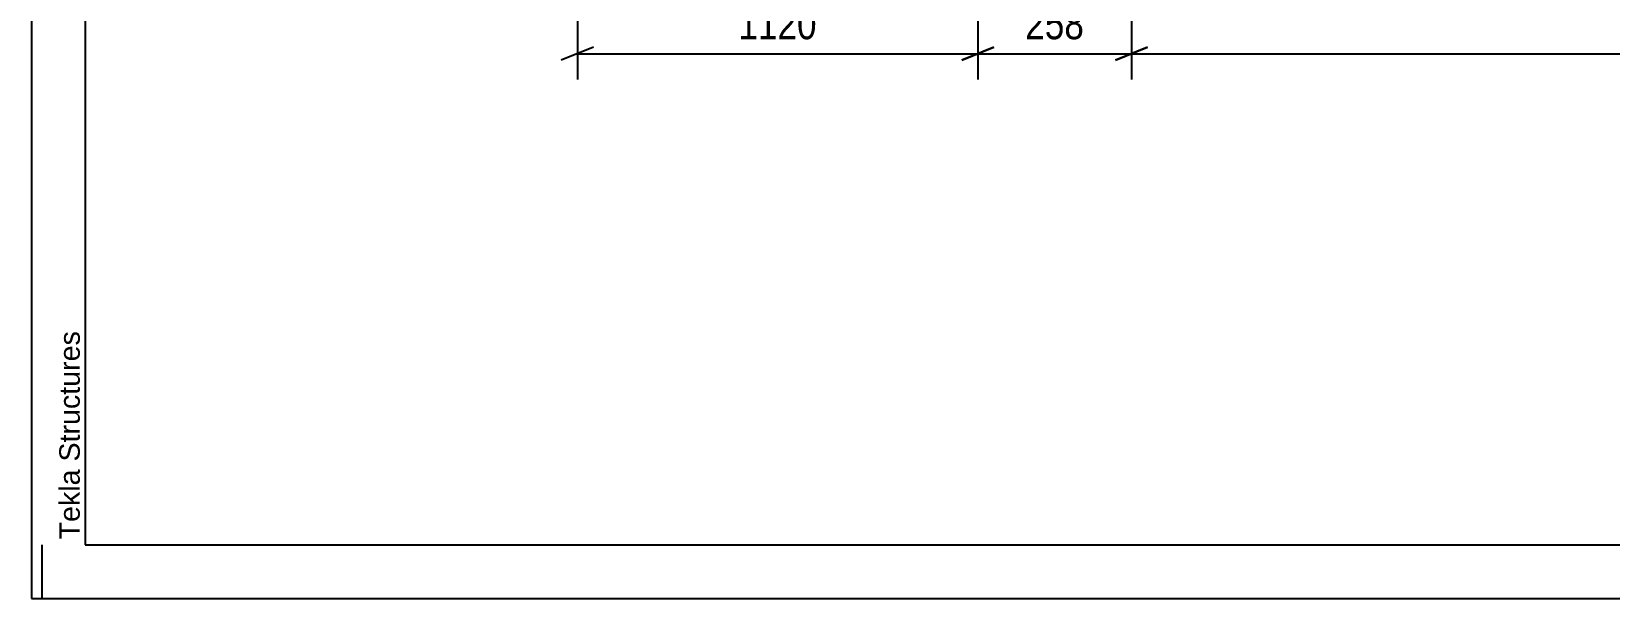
# Model space of a CAD drawing. Header units: millimetres. Extents: x 0 to 841, y 0 to 594.
# Drawn here: x 0 to 147.3, y 0 to 52.9 of the extents above; entities that cross this region are included whole.
import ezdxf

# ---------------------------------------------------------------- set-up
doc = ezdxf.new("R2010")
doc.units = ezdxf.units.MM
doc.styles.add('Arial', font='ARIAL.TTF', dxfattribs={"height": 0.2})
doc.styles.add('Arial Narrow', font='ARIALN.TTF', dxfattribs={"height": 0.2})

# ---------------------------------------------------------------- blocks, each defined once
blk = doc.blocks.new('Unknown-761545952-1128 - 13924')
at = {"color": 5, "linetype": 'Continuous'}
for p, q in [((0, 594), (0, 0)), ((5, 589), (5, 5)), ((1, 0), (1, 5)), ((5, 5), (836, 5)), ((0, 0), (841, 0))]:
    blk.add_line(p, q, dxfattribs=at)
at = {"color": 174, "linetype": 'Continuous', "style": 'Arial'}
blk.add_text('Tekla Structures', height=1.9102, rotation=90, dxfattribs=at).set_placement((4.5, 5.5))
blk = doc.blocks.new('StraightDimension-761545952-6006 - 5633')
at = {"color": 7, "linetype": 'Continuous'}
for p, q in [((50.94, 79.58), (50.94, 48.4)), ((88.31, 79.58), (88.31, 48.4)), ((52.44, 51.4), (49.44, 50.2)), ((50.94, 50.8), (88.31, 50.8)), ((86.81, 50.2), (89.81, 51.4))]:
    blk.add_line(p, q, dxfattribs=at)
at = {"color": 0}
blk.add_wipeout([(73.88, 51.55), (73.88, 55.75), (65.37, 55.75), (65.37, 51.55)], dxfattribs=at)
at = {"color": 3, "style": 'Arial Narrow'}
blk.add_text('1120', height=2.863, dxfattribs=at).set_placement((65.97, 52.15))
blk = doc.blocks.new('StraightDimension-761545952-6016 - 5633')
at = {"color": 7, "linetype": 'Continuous'}
for p, q in [((102.65, 79.45), (102.65, 48.4)), ((104.15, 51.4), (101.15, 50.2)), ((102.65, 50.8), (315.49, 50.8))]:
    blk.add_line(p, q, dxfattribs=at)
blk = doc.blocks.new('StraightDimension-761545952-6029 - 5633')
at = {"color": 7, "linetype": 'Continuous'}
for p, q in [((88.31, 79.58), (88.31, 48.4)), ((102.65, 79.45), (102.65, 48.4)), ((89.81, 51.4), (86.81, 50.2)), ((88.31, 50.8), (102.65, 50.8)), ((101.15, 50.2), (104.15, 51.4))]:
    blk.add_line(p, q, dxfattribs=at)
at = {"color": 0}
blk.add_wipeout([(98.82, 51.55), (98.82, 55.75), (92.14, 55.75), (92.14, 51.55)], dxfattribs=at)
at = {"color": 3, "style": 'Arial Narrow'}
blk.add_text('258', height=2.863, dxfattribs=at).set_placement((92.74, 52.15))

msp = doc.modelspace()

# ---------------------------------------------------------------- block references
msp.add_blockref('Unknown-761545952-1128 - 13924', (0, 0))

# ---------------------------------------------------------------- next in the draw order: block references
for name in ['StraightDimension-761545952-6006 - 5633', 'StraightDimension-761545952-6016 - 5633']:
    msp.add_blockref(name, (0, 0))

# ---------------------------------------------------------------- next in the draw order: block references
msp.add_blockref('StraightDimension-761545952-6029 - 5633', (0, 0))

doc.saveas('drawing.dxf')
